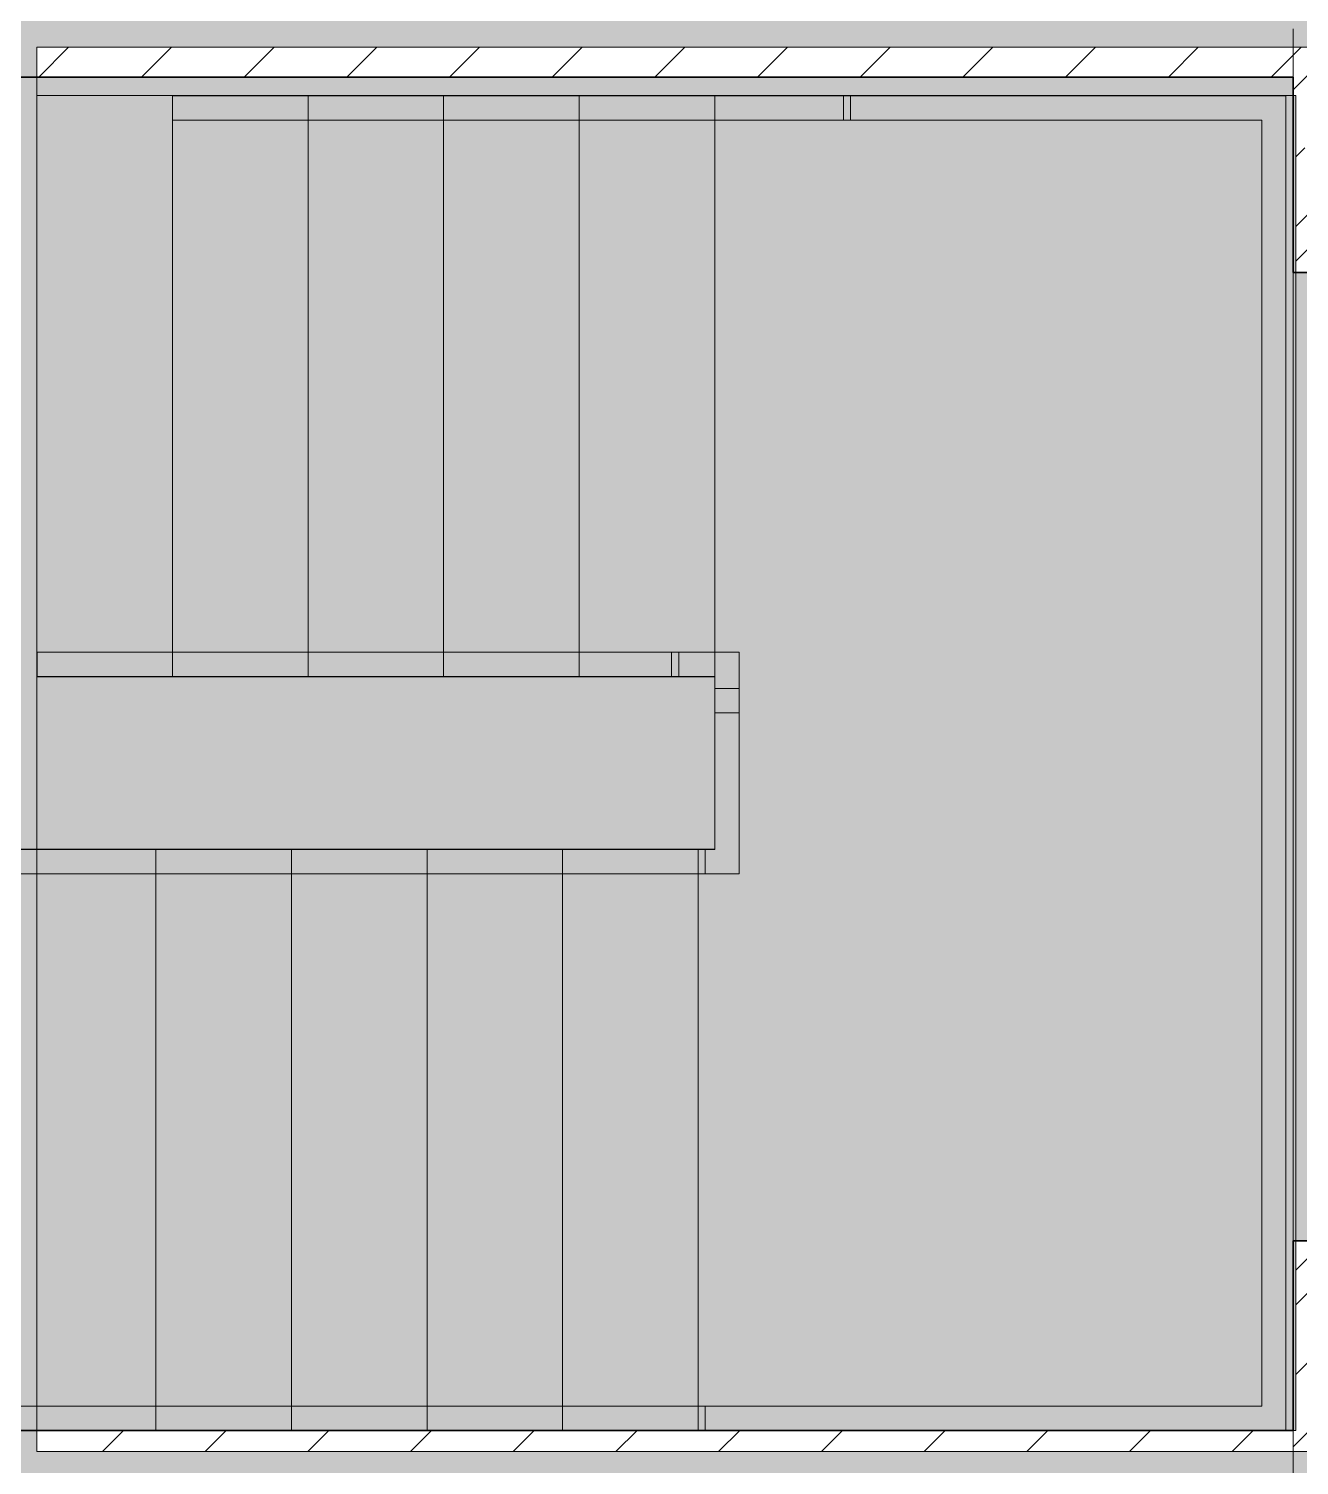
# Model space of a CAD drawing. Header units: millimetres. Extents: x -17526 to 208316, y -45352 to 20466.
# Drawn here: x 153986 to 156611, y -170 to 2797 of the extents above; entities that cross this region are included whole.
import ezdxf

# ---------------------------------------------------------------- set-up
doc = ezdxf.new("R2010")
doc.units = ezdxf.units.MM
for name, color, linetype, lineweight in [('A-DETL-GENF', 92, 'Continuous', 9), ('A-FLOR', 192, 'Continuous', 9), ('A-FLOR-HRAL', 11, 'Continuous', 9), ('A-WALL', 113, 'Continuous', 9), ('A-WALL-PATT', 111, 'Continuous', 9), ('S-STRS', 31, 'Continuous', 9)]:
    doc.layers.add(name, color=color, linetype=linetype, lineweight=lineweight)
pattern_1 = [(45, (73033.68, 0), (-106.06602, 106.06602), [])]

# ---------------------------------------------------------------- blocks, each defined once
blk = doc.blocks.new('Typ horního madla - Horní madlo_Vnitřní_-2021735-2NP_NÁVRH B')
at = {"layer": 'A-FLOR-HRAL', "lineweight": 13}
for points in [[(80969.9, -47.4), (80969.9, -97.4), (81215.7, -97.4), (81215.7, -47.4)], [(82335.7, -97.4), (82335.7, -97.4), (82337.1, -47.4), (82335.7, -47.4)]]:
    blk.add_hatch(color=254, dxfattribs=at).paths.add_polyline_path(points)
at = {"layer": 'A-FLOR-HRAL', "color": 9, "lineweight": 13}
for p, q in [((81249.9, 2608.1), (81249.9, 2658.1)), ((81249.9, 2658.1), (82369.9, 2658.1)), ((82369.9, 2658.1), (82649.9, 2658.1)), ((82649.9, 2658.1), (83549.5, 2658.1)), ((82649.9, 2658.1), (82649.9, 2608.1)), ((83549.5, 2658.1), (83549.5, -97.4)), ((82369.9, 2608.1), (81249.9, 2608.1)), ((82649.9, 2608.1), (82369.9, 2608.1)), ((83499.5, 2608.1), (82649.9, 2608.1)), ((83499.5, -47.4), (83499.5, 2608.1)), ((78695.7, -47.4), (80969.9, -47.4)), ((80969.9, -47.4), (82335.7, -47.4)), ((82335.7, -97.4), (82335.7, -47.4)), ((82335.7, -47.4), (83499.5, -47.4)), ((80969.9, -97.4), (78695.7, -97.4)), ((82335.7, -97.4), (80969.9, -97.4)), ((83549.5, -97.4), (82335.7, -97.4))]:
    blk.add_line(p, q, dxfattribs=at)
at = {"layer": 'A-FLOR-HRAL', "color": 254, "lineweight": 13}
for p, q in [((81249.9, 2658.1), (81249.9, 2608.1)), ((81249.9, 2658.1), (82343.2, 2658.1)), ((82343.2, 2658.1), (82635.4, 2658.1)), ((82635.4, 2608.1), (82635.4, 2658.1)), ((82635.4, 2658.1), (83549.5, 2658.1)), ((83549.5, 2658.1), (83549.5, -97.4)), ((81249.9, 2608.1), (82343.2, 2608.1)), ((82343.2, 2608.1), (82635.4, 2608.1)), ((82635.4, 2608.1), (83499.5, 2608.1)), ((83499.5, 2608.1), (83499.5, -47.4)), ((80969.9, -47.4), (78695.7, -47.4)), ((82350.1, -47.4), (80969.9, -47.4)), ((82350.1, -47.4), (82350.1, -97.4)), ((83499.5, -47.4), (82350.1, -47.4)), ((80969.9, -97.4), (78695.7, -97.4)), ((82350.1, -97.4), (80969.9, -97.4)), ((83549.5, -97.4), (82350.1, -97.4))]:
    blk.add_line(p, q, dxfattribs=at)
blk = doc.blocks.new('Typ horního madla - Horní madlo_Vnitřní_-V208-2NP_NÁVRH B')
at = {"layer": 'A-FLOR-HRAL', "color": 9, "lineweight": 13}
for p, q in [((81249.9, 2608.1), (81249.9, 2658.1)), ((82649.9, 2658.1), (81249.9, 2658.1)), ((83549.5, 2658.1), (82649.9, 2658.1)), ((83549.5, -97.4), (83549.5, 2658.1)), ((82649.9, 2608.1), (81249.9, 2608.1)), ((83499.5, 2608.1), (82649.9, 2608.1)), ((83499.5, -47.4), (83499.5, 2608.1)), ((78695.7, -47.4), (80969.9, -47.4)), ((80969.9, -47.4), (82335.7, -47.4)), ((82335.7, -47.4), (83499.5, -47.4)), ((78695.7, -97.4), (80969.9, -97.4)), ((80969.9, -97.4), (82335.7, -97.4)), ((82335.7, -97.4), (83549.5, -97.4))]:
    blk.add_line(p, q, dxfattribs=at)
blk = doc.blocks.new('Typ horního madla - Horní madlo_Vnitřní_-2021751-2NP_NÁVRH B')
at = {"layer": 'A-FLOR-HRAL', "color": 9, "lineweight": 13}
for p, q in [((80969.9, 1458.9), (80969.9, 1508.9)), ((80969.9, 1508.9), (82295.3, 1508.9)), ((82295.3, 1508.9), (82420.3, 1508.9)), ((82295.3, 1458.9), (82295.3, 1508.9)), ((82420.3, 1508.9), (82420.3, 1383.9)), ((82295.3, 1458.9), (80969.9, 1458.9)), ((82370.3, 1458.9), (82295.3, 1458.9)), ((82370.3, 1383.9), (82370.3, 1458.9)), ((82370.3, 1101.8), (82370.3, 1383.9)), ((82420.3, 1383.9), (82370.3, 1383.9)), ((82420.3, 1383.9), (82420.3, 1051.8)), ((78975.7, 1051.8), (78975.7, 1101.8)), ((78975.7, 1101.8), (80969.9, 1101.8)), ((80969.9, 1101.8), (82335.7, 1101.8)), ((82335.7, 1051.8), (82335.7, 1101.8)), ((82335.7, 1101.8), (82370.3, 1101.8)), ((80969.9, 1051.8), (78975.7, 1051.8)), ((82335.7, 1051.8), (80969.9, 1051.8)), ((82420.3, 1051.8), (82335.7, 1051.8))]:
    blk.add_line(p, q, dxfattribs=at)
at = {"layer": 'A-FLOR-HRAL', "color": 254, "lineweight": 13}
for p, q in [((80969.9, 1508.9), (80969.9, 1458.9)), ((80969.9, 1508.9), (82280.8, 1508.9)), ((82280.8, 1508.9), (82280.8, 1458.9)), ((82280.8, 1508.9), (82420.3, 1508.9)), ((82420.3, 1508.9), (82420.3, 1433.9)), ((80969.9, 1458.9), (82280.8, 1458.9)), ((82280.8, 1458.9), (82370.3, 1458.9)), ((82370.3, 1458.9), (82370.3, 1433.9)), ((82370.3, 1433.9), (82370.3, 1101.8)), ((82370.3, 1433.9), (82420.3, 1433.9)), ((82370.3, 1433.9), (82420.3, 1433.9)), ((82420.3, 1433.9), (82420.3, 1051.8)), ((82420.3, 1383.9), (82370.3, 1383.9)), ((78975.7, 1101.8), (78975.7, 1051.8)), ((80969.9, 1101.8), (78975.7, 1101.8)), ((82350.1, 1101.8), (80969.9, 1101.8)), ((82350.1, 1101.8), (82350.1, 1051.8)), ((82370.3, 1101.8), (82350.1, 1101.8)), ((80969.9, 1051.8), (78975.7, 1051.8)), ((82350.1, 1051.8), (80969.9, 1051.8)), ((82420.3, 1051.8), (82350.1, 1051.8))]:
    blk.add_line(p, q, dxfattribs=at)
blk = doc.blocks.new('Typ horního madla - Horní madlo_Vnitřní_-V209-2NP_NÁVRH B')
at = {"layer": 'A-FLOR-HRAL', "color": 9, "lineweight": 13}
for p, q in [((80969.9, 1458.9), (80969.9, 1508.9)), ((82295.3, 1508.9), (80969.9, 1508.9)), ((82420.3, 1508.9), (82295.3, 1508.9)), ((82420.3, 1383.9), (82420.3, 1508.9)), ((82295.3, 1458.9), (80969.9, 1458.9)), ((82370.3, 1458.9), (82295.3, 1458.9)), ((82370.3, 1383.9), (82370.3, 1458.9)), ((82370.3, 1101.8), (82370.3, 1383.9)), ((82420.3, 1051.8), (82420.3, 1383.9)), ((78975.7, 1101.8), (78975.7, 1051.8)), ((78975.7, 1101.8), (80969.9, 1101.8)), ((80969.9, 1101.8), (82335.7, 1101.8)), ((82335.7, 1101.8), (82370.3, 1101.8)), ((78975.7, 1051.8), (80969.9, 1051.8)), ((80969.9, 1051.8), (82335.7, 1051.8)), ((82335.7, 1051.8), (82420.3, 1051.8))]:
    blk.add_line(p, q, dxfattribs=at)

msp = doc.modelspace()

# ---------------------------------------------------------------- hatches: boundary and pattern name
at = {"layer": 'A-DETL-GENF', "lineweight": 13}
h = msp.add_hatch(color=254, dxfattribs=at)
h.paths.add_polyline_path([(138733, -4524.4), (138738, -4524.4), (138738, 1061.2), (138733, 1061.2), (138733, -4446.6)])
h.paths.add_polyline_path([(154843.5, 1102.2), (155403.5, 1102.2), (155403.5, 1458.5), (154003.5, 1458.5), (154003.5, 1102.2), (154809.3, 1102.2)])
h.paths.add_polyline_path([(138733, 1461.2), (138738, 1461.2), (138738, 7114.3), (138733, 7114.3), (138733, 1541)])
h.paths.add_polyline_path([(156598.2, 2658.5), (156598.2, 2696.6), (154003.5, 2696.6), (154003.5, 2658.5), (156049.4, 2658.5)])
at = {"layer": 'A-FLOR'}
h = msp.add_hatch(color=254, dxfattribs=at)
h.paths.add_polyline_path([(156598.2, -4446.6), (157092.1, -4446.6), (157092.1, -1766.6), (156999.2, -1766.6), (156999.2, -1816.6), (156598.2, -1816.6), (156598.2, -3758.3)])
h.paths.add_polyline_path([(157048.2, -866.6), (157092.1, -866.6), (157092.1, -141.5), (156598.2, -141.5), (156598.2, -816.6), (156999.2, -817.1), (156999.2, -866.6)])
h.paths.add_polyline_path([(144887.9, 1471.6), (144987.9, 1471.6), (144987.9, 1521.6), (144887.9, 1521.6)])
h.paths.add_polyline_path([(144987.9, 2321.6), (144987.9, 2371.6), (144887.9, 2371.6), (144887.9, 2321.6), (144897.9, 2321.6)])
h.paths.add_polyline_path([(148657.9, 2696.6), (148657.9, 2796.6), (148607.9, 2796.6), (148607.9, 2696.6)])
h.paths.add_polyline_path([(147757.9, 2696.6), (147807.9, 2696.6), (147807.9, 2796.6), (147757.9, 2796.6), (147757.9, 2758.5)])
h.paths.add_polyline_path([(156898.2, 2758.5), (157092.1, 2758.5), (157092.1, 2893.4), (156999.2, 2893.4), (156999.2, 2843.4), (156598.2, 2843.4), (156598.2, 2758.5), (156837.6, 2758.5)])
h.paths.add_polyline_path([(153738.9, 2846.6), (153748.9, 2846.6), (153748.9, 2896.6), (153648.9, 2896.6), (153648.9, 2846.6), (153713.2, 2846.6)])
h.paths.add_polyline_path([(153738.9, 3496.6), (153748.9, 3496.6), (153748.9, 3546.6), (153648.9, 3546.6), (153648.9, 3496.6), (153713.2, 3496.6)])
h.paths.add_polyline_path([(153713.2, 3688.2), (154013.2, 3688.2), (154013.2, 4088.2), (153713.2, 4088.2)])
h.paths.add_polyline_path([(157092.1, 3793.4), (157092.1, 4366), (156999.2, 4366), (156999.2, 4316), (156598.2, 4316), (156598.2, 3843.4), (156999.2, 3842.9), (156999.2, 3793.4), (157048.2, 3793.4)])
h.paths.add_polyline_path([(154013.2, 4188.2), (154013.2, 4588.2), (153713.2, 4588.2), (153713.2, 4188.2), (154003.5, 4188.2)])
h.paths.add_polyline_path([(140183, 4219.2), (140183, 4674.2), (139238, 4674.2), (139238, 4219.2)])
h.paths.add_polyline_path([(157048.2, 5266), (157092.1, 5266), (157092.1, 6999.3), (156598.2, 6999.3), (156598.2, 5316), (156999.2, 5315.5), (156999.2, 5266)])
h = msp.add_hatch(color=254, dxfattribs=at)
h.paths.add_polyline_path([(139238, -4446.6), (142537.9, -4446.6), (142537.9, -4445.6), (144337.9, -4445.6), (144337.9, -4446.6), (145508.4, -4446.6), (145508.4, -4445.6), (147308.4, -4445.6), (147308.4, -4446.6), (148548.9, -4446.6), (148548.9, -4445.6), (150348.9, -4445.6), (150348.9, -4446.6), (151498.9, -4446.6), (151498.9, -4445.6), (153298.9, -4445.6), (153298.9, -4446.6), (156598.2, -4446.6), (156598.2, -1816.6), (156618.2, -1816.6), (156618.2, -816.6), (156598.2, -816.6), (156598.2, -141.5), (154003.5, -141.5), (154003.5, -97.4), (151729.3, -97.4), (151729.3, -47.4), (154003.5, -47.4), (154003.5, 1051.8), (152009.3, 1051.8), (152009.3, 1101.8), (154003.5, 1102.2), (154003.5, 2758.5), (156598.2, 2758.5), (156598.2, 2843.4), (156618.2, 2843.4), (156618.2, 3843.4), (156598.2, 3843.4), (156598.2, 3976.6), (155633.2, 3976.6), (155633.2, 4296.6), (156598.2, 4296.6), (156598.2, 4316), (156618.2, 4316), (156618.2, 5316), (156598.2, 5316), (156598.2, 6999.3), (139238, 6999.3), (139238, 4674.2), (140183, 4674.2), (140183, 4219.2), (139238, 4219.2), (139238, -3811.2)])
h.paths.add_polyline_path([(156999.2, -1766.6), (157092.1, -1766.6), (157092.1, -866.6), (156999.2, -866.6), (156999.2, -1135.1)])
h.paths.add_polyline_path([(151468.9, -198), (151418.9, -198), (151418.9, -98), (151468.9, -98), (151468.9, -188), (152268.9, -188), (152268.9, -98), (152318.9, -98), (152318.9, -198), (151948.9, -198)])
h.paths.add_polyline_path([(149838.9, 1071.6), (148958.9, 1071.6), (148958.9, 1171.6), (149008.9, 1171.6), (149008.9, 1081.6), (149808.9, 1081.6), (149808.9, 1171.6), (149858.9, 1171.6), (149858.9, 1071.6)])
h.paths.add_polyline_path([(146847.9, 1071.6), (145997.9, 1071.6), (145997.9, 1171.6), (146047.9, 1171.6), (146047.9, 1081.6), (146847.9, 1081.6), (146847.9, 1171.6), (146897.9, 1171.6), (146897.9, 1071.6), (146862.9, 1071.6)])
h.paths.add_polyline_path([(144887.9, 1471.6), (144887.9, 1521.6), (144987.9, 1521.6), (144987.9, 1471.6)])
h.paths.add_polyline_path([(144887.9, 2321.6), (144887.9, 2371.6), (144987.9, 2371.6), (144987.9, 2321.6), (144897.9, 2321.6)])
h.paths.add_polyline_path([(148607.9, 2696.6), (148607.9, 2796.6), (148657.9, 2796.6), (148657.9, 2696.6)])
h.paths.add_polyline_path([(147807.9, 2696.6), (147757.9, 2696.6), (147757.9, 2796.6), (147807.9, 2796.6), (147807.9, 2758.5)])
h.paths.add_polyline_path([(153748.9, 2846.6), (153648.9, 2846.6), (153648.9, 2896.6), (153748.9, 2896.6), (153748.9, 2881.6)])
h.paths.add_polyline_path([(155533.2, 2861.6), (155533.2, 3561.6), (155633.2, 3561.6), (155633.2, 3511.6), (155543.2, 3511.6), (155543.2, 2911.6), (155633.2, 2911.6), (155633.2, 2861.6)])
h.paths.add_polyline_path([(156999.2, 2893.4), (157092.1, 2893.4), (157092.1, 3793.4), (156999.2, 3793.4)])
h.paths.add_polyline_path([(153738.9, 3496.6), (153648.9, 3496.6), (153648.9, 3546.6), (153748.9, 3546.6), (153748.9, 3496.6)])
h.paths.add_polyline_path([(154003.5, 3688.2), (153713.2, 3688.2), (153713.2, 4088.2), (154013.2, 4088.2), (154013.2, 3688.2)])
h.paths.add_polyline_path([(154003.5, 4188.2), (153713.2, 4188.2), (153713.2, 4588.2), (154013.2, 4588.2), (154013.2, 4188.2)])
h.paths.add_polyline_path([(157048.2, 4366), (157092.1, 4366), (157092.1, 5266), (156999.2, 5266), (156999.2, 4366)])
h.paths.add_polyline_path([(155533.2, 4701), (155533.2, 5401), (155633.2, 5401), (155633.2, 5351), (155543.2, 5351), (155543.2, 4751), (155633.2, 4751), (155633.2, 4701)])
h.paths.add_polyline_path([(153748.9, 4721), (153648.9, 4721), (153648.9, 4771), (153738.9, 4771), (153738.9, 5371), (153648.9, 5371), (153648.9, 5421), (153748.9, 5421), (153748.9, 4741)])
h.paths.add_polyline_path([(153748.9, 5689.3), (153648.9, 5689.3), (153648.9, 5739.3), (153738.9, 5739.3), (153738.9, 6339.3), (153648.9, 6339.3), (153648.9, 6389.3), (153748.9, 6389.3), (153748.9, 5709.3)])
h = msp.add_hatch(color=254, dxfattribs=at)
h.paths.add_polyline_path([(156998.2, -1766.6), (156998.2, -866.6), (156898.2, -866.6), (156898.2, -1766.6)])
h.paths.add_polyline_path([(152009.3, -97.4), (154003.5, -97.4), (154003.5, -47.4), (152009.3, -47.4)])
h.paths.add_polyline_path([(154003.5, 1051.8), (154003.5, 1101.8), (152009.3, 1101.8), (152009.3, 1051.8), (153969.3, 1051.8)])
h.paths.add_polyline_path([(156998.2, 2893.4), (156998.2, 3793.4), (156898.2, 3793.4), (156898.2, 2893.4)])
h.paths.add_polyline_path([(156898.2, 4366), (156998.2, 4366), (156998.2, 5266), (156898.2, 5266), (156898.2, 4396)])
at = {"layer": 'A-WALL'}
msp.add_hatch(color=254, dxfattribs=at).paths.add_polyline_path([(156618.2, 293.4), (156898.2, 293.4), (156898.2, 1079.3), (156722.1, 1079.3), (156722.1, 1479.3), (156898.2, 1479.3), (156898.2, 2293.4), (156603.5, 2293.4), (156603.5, 293.4)])
at = {"layer": 'A-WALL-PATT', "lineweight": 13}
h = msp.add_hatch(dxfattribs=at)
h.set_pattern_fill('FP_124', style=0, pattern_type=2)
h.set_pattern_definition(pattern_1)
h.paths.add_polyline_path([(154003.5, 2696.6), (156598.2, 2696.6), (156598.2, 2758.5), (154003.5, 2758.5), (154003.5, 2710.9)])
h = msp.add_hatch(dxfattribs=at)
h.set_pattern_fill('FP_125', angle=45, style=0, pattern_type=2)
h.set_pattern_definition([(45, (73033.68, 0), (-179.6051, 179.6051), []), (45, (73105.52, -6e-14), (-179.6051, 179.6051), []), (45, (73249.2, -2e-13), (-107.7631, 251.4472), [101.6, -50.8, 1.676, -49.124])])
h.paths.add_polyline_path([(156598.2, -141.5), (156998.2, -141.5), (156998.2, 343.4), (156898.2, 343.4), (156898.2, 293.4), (156603.5, 293.4), (156603.5, -97.8), (156598.2, -98)])
h.paths.add_polyline_path([(156998.2, 2243.4), (156998.2, 2758.5), (156598.2, 2758.5), (156598.2, 2658.5), (156603.5, 2658.5), (156603.5, 2293.4), (156898.2, 2293.4), (156898.2, 2243.4)])
h = msp.add_hatch(dxfattribs=at)
h.set_pattern_fill('FP_124', style=0, pattern_type=2)
h.set_pattern_definition(pattern_1)
h.paths.add_polyline_path([(156598.2, -141.5), (156598.2, -98), (154003.5, -98), (154003.5, -141.5), (155403.5, -141.5)])
at = {"layer": 'S-STRS'}
h = msp.add_hatch(color=254, dxfattribs=at)
h.paths.add_polyline_path([(154283.5, 1458.5), (154283.5, 1458.9), (154003.5, 1458.5)])
h.paths.add_polyline_path([(154283.5, 1508.9), (154283.5, 2658.5), (154003.5, 2658.1), (154003.5, 1508.9)])
h = msp.add_hatch(color=254, dxfattribs=at)
h.paths.add_polyline_path([(154283.5, 1458.9), (154563.5, 1458.9), (154563.5, 1508.9), (154283.5, 1508.9)])
h.paths.add_polyline_path([(154283.5, 2608.1), (154563.5, 2608.1), (154563.5, 2658.1), (154283.5, 2658.1)])
h = msp.add_hatch(color=254, dxfattribs=at)
h.paths.add_polyline_path([(154563.5, 1458.9), (154843.5, 1458.9), (154843.5, 1508.9), (154563.5, 1508.9)])
h.paths.add_polyline_path([(154843.5, 2608.1), (154843.5, 2658.1), (154563.5, 2658.1), (154563.5, 2608.1)])
h = msp.add_hatch(color=254, dxfattribs=at)
h.paths.add_polyline_path([(154843.5, 1458.9), (155123.5, 1458.9), (155123.5, 1508.9), (154843.5, 1508.9)])
h.paths.add_polyline_path([(155123.5, 2608.1), (155123.5, 2658.1), (154843.5, 2658.1), (154843.5, 2608.1)])
h = msp.add_hatch(color=254, dxfattribs=at)
h.paths.add_polyline_path([(155261.2, 1508.9), (155403.5, 1508.9), (155403.5, 2608.1), (155123.5, 2608.1), (155123.5, 1508.9)])
h.paths.add_polyline_path([(155403.5, 2658.1), (155403.5, 2658.5), (155261.2, 2658.1)])
h = msp.add_hatch(color=254, dxfattribs=at)
h.paths.add_polyline_path([(155123.5, 1458.9), (155403.5, 1458.9), (155403.5, 1508.9), (155123.5, 1508.9)])
h.paths.add_polyline_path([(155123.5, 2608.1), (155403.5, 2608.1), (155403.5, 2658.1), (155123.5, 2658.1)])
h = msp.add_hatch(color=254, dxfattribs=at)
h.paths.add_polyline_path([(156583.1, -97.8), (156598.2, -97.4), (156598.2, 293.4), (156603.5, 293.4), (156603.5, 2293.4), (156598.2, 2293.4), (156598.2, 2658.5), (156583.1, 2658.1), (156583.1, -97.4), (156533.1, -97.8)])
h.paths.add_polyline_path([(156533.1, -47.4), (156533.1, 2608.1), (155403.5, 2608.1), (155403.9, 1508.9), (155453.9, 1508.9), (155453.9, 1051.8), (155369.3, 1051.8), (155369.3, -47.4), (155403.5, -47.4)])
h.paths.add_polyline_path([(155403.9, 1101.8), (155403.5, 1102.2), (155403.5, 1101.8)])
h = msp.add_hatch(color=254, dxfattribs=at)
h.paths.add_polyline_path([(156533.1, -97.4), (156583.1, -97.4), (156583.1, 2658.1), (155403.5, 2658.1), (155403.5, 2608.1), (156533.1, 2608.1), (156533.1, -47.4), (155370.8, -47.4), (155369.4, -97.4), (155403.5, -97.4)])
h.paths.add_polyline_path([(155403.9, 1051.8), (155453.9, 1051.8), (155453.9, 1508.9), (155403.5, 1508.9), (155403.5, 1101.8), (155369.3, 1101.8), (155369.3, 1051.8), (155403.5, 1051.8)])
h = msp.add_hatch(color=254, dxfattribs=at)
h.paths.add_polyline_path([(156598.2, -97.8), (156603.5, -97.8), (156603.5, 293.4), (156598.2, 293.4), (156598.2, -92.5)])
h.paths.add_polyline_path([(156598.2, 2293.4), (156603.5, 2293.4), (156603.5, 2658.5), (156598.2, 2658.5), (156598.2, 2653.2)])
for points in [[(154563.5, 1508.9), (154563.5, 2608.1), (154283.5, 2608.1), (154283.5, 1508.9)], [(154843.5, 1508.9), (154843.5, 2608.1), (154563.5, 2608.1), (154563.5, 1508.9)], [(155123.5, 1508.9), (155123.5, 2608.1), (154843.5, 2608.1), (154843.5, 1508.9)], [(154003.5, 1458.9), (154283.5, 1458.9), (154283.5, 1508.9), (154003.5, 1508.9)], [(154003.5, 1051.8), (154249.3, 1051.8), (154249.3, 1101.8), (154003.5, 1101.8)], [(155261.2, -47.4), (155369.3, -47.4), (155369.3, 1051.8), (155089.3, 1051.8), (155089.3, -47.4), (155123.5, -47.4)]]:
    msp.add_hatch(color=254, dxfattribs=at).paths.add_polyline_path(points)
h = msp.add_hatch(color=254, dxfattribs=at)
h.paths.add_polyline_path([(154003.5, -47.4), (154249.3, -47.4), (154249.3, 1051.8), (154003.5, 1051.8)])
h.paths.add_polyline_path([(154249.3, 1101.8), (154249.3, 1102.2), (154003.5, 1101.8)])
h = msp.add_hatch(color=254, dxfattribs=at)
h.paths.add_polyline_path([(154529.3, -97.8), (154529.3, -97.4), (154283.5, -97.8)])
h.paths.add_polyline_path([(154249.3, -47.4), (154529.3, -47.4), (154529.3, 1051.8), (154249.3, 1051.8)])
h.paths.add_polyline_path([(154529.3, 1101.8), (154529.3, 1102.2), (154283.5, 1101.8)])
h = msp.add_hatch(color=254, dxfattribs=at)
h.paths.add_polyline_path([(154249.3, -97.4), (154529.3, -97.4), (154529.3, -47.4), (154249.3, -47.4)])
h.paths.add_polyline_path([(154529.3, 1051.8), (154529.3, 1101.8), (154249.3, 1101.8), (154249.3, 1051.8), (154283.5, 1051.8)])
h = msp.add_hatch(color=254, dxfattribs=at)
h.paths.add_polyline_path([(154809.3, -97.8), (154809.3, -97.4), (154563.5, -97.8)])
h.paths.add_polyline_path([(154529.3, -47.4), (154809.3, -47.4), (154809.3, 1051.8), (154529.3, 1051.8)])
h.paths.add_polyline_path([(154809.3, 1101.8), (154809.3, 1102.2), (154563.5, 1101.8)])
h = msp.add_hatch(color=254, dxfattribs=at)
h.paths.add_polyline_path([(154529.3, -97.4), (154809.3, -97.4), (154809.3, -47.4), (154529.3, -47.4)])
h.paths.add_polyline_path([(154809.3, 1051.8), (154809.3, 1101.8), (154529.3, 1101.8), (154529.3, 1051.8), (154563.5, 1051.8)])
h = msp.add_hatch(color=254, dxfattribs=at)
h.paths.add_polyline_path([(155089.3, -97.8), (155089.3, -97.4), (154843.5, -97.8)])
h.paths.add_polyline_path([(154809.3, -47.4), (155089.3, -47.4), (155089.3, 1051.8), (154809.3, 1051.8)])
h.paths.add_polyline_path([(155089.3, 1101.8), (155089.3, 1102.2), (154843.5, 1101.8)])
h = msp.add_hatch(color=254, dxfattribs=at)
h.paths.add_polyline_path([(154809.3, -97.4), (155089.3, -97.4), (155089.3, -47.4), (154809.3, -47.4)])
h.paths.add_polyline_path([(155089.3, 1051.8), (155089.3, 1101.8), (154809.3, 1101.8), (154809.3, 1051.8), (154843.5, 1051.8)])
h = msp.add_hatch(color=254, dxfattribs=at)
h.paths.add_polyline_path([(155261.2, -97.4), (155369.3, -97.4), (155369.3, -47.4), (155089.3, -47.4), (155089.3, -97.4), (155123.5, -97.4)])
h.paths.add_polyline_path([(155369.3, 1051.8), (155369.3, 1101.8), (155089.3, 1101.8), (155089.3, 1051.8), (155261.2, 1051.8)])

# ---------------------------------------------------------------- linework, layer by layer
at = {"layer": 'A-FLOR', "color": 254, "lineweight": 13}
for p, q in [((157092.1, 2758.5), (154003.5, 2758.5)), ((154003.5, 2758.5), (154003.5, 1458.9)), ((154003.5, -141.5), (157092.1, -141.5))]:
    msp.add_line(p, q, dxfattribs=at)
at = {"layer": 'A-FLOR', "color": 9, "lineweight": 13}
msp.add_line((154003.5, 1458.5), (154003.5, -141.5), dxfattribs=at)
at = {"layer": 'A-WALL', "color": 9, "lineweight": 13}
for p, q in [((156598.2, 2796.6), (156598.2, 2696.6)), ((156598.2, 293.4), (156598.2, 2293.4)), ((156598.2, -1816.6), (156598.2, -98))]:
    msp.add_line(p, q, dxfattribs=at)
at = {"layer": 'A-WALL', "color": 71, "lineweight": 35}
for p, q in [((153648.9, 2696.6), (156598.2, 2696.6)), ((156598.2, 2696.6), (156598.2, 2293.4)), ((156598.2, 2293.4), (156898.2, 2293.4)), ((156598.2, 293.4), (156598.2, -98)), ((156898.2, 293.4), (156598.2, 293.4)), ((156598.2, -98), (152318.9, -98))]:
    msp.add_line(p, q, dxfattribs=at)
at = {"layer": 'S-STRS', "color": 9, "lineweight": 13}
for p, q in [((154003.5, 1508.9), (154003.5, 2658.5)), ((154283.5, 2658.5), (154003.5, 2658.5)), ((154563.5, 2658.5), (154283.5, 2658.5)), ((154843.5, 2658.5), (154563.5, 2658.5)), ((155123.5, 2658.5), (154843.5, 2658.5)), ((155403.5, 2658.5), (155123.5, 2658.5)), ((156598.2, 2658.5), (155403.5, 2658.5)), ((156603.5, 2658.5), (156598.2, 2658.5)), ((156603.5, 2293.4), (156603.5, 2658.5)), ((154283.5, 1508.9), (154283.5, 2608.1)), ((154283.5, 1508.9), (154283.5, 2608.1)), ((154563.5, 1508.9), (154563.5, 2608.1)), ((154563.5, 1508.9), (154563.5, 2608.1)), ((154843.5, 1508.9), (154843.5, 2608.1)), ((154843.5, 1508.9), (154843.5, 2608.1)), ((155123.5, 1508.9), (155123.5, 2608.1)), ((155123.5, 1508.9), (155123.5, 2608.1)), ((155403.5, 1508.9), (155403.5, 2608.1)), ((155403.5, 1508.9), (155403.5, 2608.1)), ((156603.5, 293.4), (156603.5, 2293.4)), ((154283.5, 1458.5), (154003.5, 1458.5)), ((154563.5, 1458.5), (154283.5, 1458.5)), ((154843.5, 1458.5), (154563.5, 1458.5)), ((155123.5, 1458.5), (154843.5, 1458.5)), ((155403.5, 1458.5), (155123.5, 1458.5)), ((155403.5, 1458.5), (155403.5, 1102.2)), ((153969.3, 1102.2), (154003.5, 1102.2)), ((154003.5, 1102.2), (154249.3, 1102.2)), ((154249.3, 1102.2), (154529.3, 1102.2)), ((154529.3, 1102.2), (154809.3, 1102.2)), ((154809.3, 1102.2), (155089.3, 1102.2)), ((155089.3, 1102.2), (155369.3, 1102.2)), ((155403.5, 1102.2), (155369.3, 1102.2)), ((154249.3, 1051.8), (154249.3, -47.4)), ((154249.3, 1051.8), (154249.3, -47.4)), ((154529.3, 1051.8), (154529.3, -47.4)), ((154529.3, 1051.8), (154529.3, -47.4)), ((154809.3, 1051.8), (154809.3, -47.4)), ((154809.3, 1051.8), (154809.3, -47.4)), ((155089.3, 1051.8), (155089.3, -47.4)), ((155089.3, 1051.8), (155089.3, -47.4)), ((155369.3, 1051.8), (155369.3, -47.4)), ((155369.3, 1051.8), (155369.3, -47.4)), ((156603.5, -97.8), (156603.5, 293.4)), ((153969.3, -97.8), (154003.5, -97.8)), ((154003.5, -97.8), (154249.3, -97.8)), ((154249.3, -97.8), (154529.3, -97.8)), ((154529.3, -97.8), (154809.3, -97.8)), ((154809.3, -97.8), (155089.3, -97.8)), ((155089.3, -97.8), (155369.3, -97.8)), ((155369.3, -97.8), (156598.2, -97.8)), ((156598.4, -97.8), (156603.5, -97.8))]:
    msp.add_line(p, q, dxfattribs=at)
at = {"layer": 'S-STRS', "color": 254, "lineweight": 13}
for p, q in [((154283.5, 2608.1), (154283.5, 2658.1)), ((154283.5, 2608.1), (154283.5, 2658.1)), ((154563.5, 2608.1), (154563.5, 2658.1)), ((154563.5, 2608.1), (154563.5, 2658.1)), ((154843.5, 2608.1), (154843.5, 2658.1)), ((154843.5, 2608.1), (154843.5, 2658.1)), ((155123.5, 2608.1), (155123.5, 2658.1)), ((155123.5, 2608.1), (155123.5, 2658.1)), ((155403.5, 2608.1), (155403.5, 2658.1)), ((155403.5, 2608.1), (155403.5, 2658.1)), ((154003.5, 1458.9), (154003.5, 1508.9)), ((154283.5, 1458.9), (154283.5, 1508.9)), ((154283.5, 1458.9), (154283.5, 1508.9)), ((154563.5, 1458.9), (154563.5, 1508.9)), ((154563.5, 1458.9), (154563.5, 1508.9)), ((154843.5, 1458.9), (154843.5, 1508.9)), ((154843.5, 1458.9), (154843.5, 1508.9)), ((155123.5, 1458.9), (155123.5, 1508.9)), ((155123.5, 1458.9), (155123.5, 1508.9)), ((155403.5, 1458.9), (155403.5, 1508.9)), ((155403.5, 1458.9), (155403.5, 1508.9)), ((154249.3, 1101.8), (154249.3, 1051.8)), ((154249.3, 1101.8), (154249.3, 1051.8)), ((154529.3, 1101.8), (154529.3, 1051.8)), ((154529.3, 1101.8), (154529.3, 1051.8)), ((154809.3, 1101.8), (154809.3, 1051.8)), ((154809.3, 1101.8), (154809.3, 1051.8)), ((155089.3, 1101.8), (155089.3, 1051.8)), ((155089.3, 1101.8), (155089.3, 1051.8)), ((155369.3, 1101.8), (155369.3, 1051.8)), ((155369.3, 1101.8), (155369.3, 1051.8)), ((154249.3, -47.4), (154249.3, -97.4)), ((154249.3, -47.4), (154249.3, -97.4)), ((154529.3, -47.4), (154529.3, -97.4)), ((154529.3, -47.4), (154529.3, -97.4)), ((154809.3, -47.4), (154809.3, -97.4)), ((154809.3, -47.4), (154809.3, -97.4)), ((155089.3, -47.4), (155089.3, -97.4)), ((155089.3, -47.4), (155089.3, -97.4)), ((155369.3, -47.4), (155369.3, -97.4)), ((155369.3, -47.4), (155369.3, -97.4))]:
    msp.add_line(p, q, dxfattribs=at)

# ---------------------------------------------------------------- block references
at = {"layer": 'A-FLOR-HRAL', "color": 9, "lineweight": 13}
for name in ['Typ horního madla - Horní madlo_Vnitřní_-2021735-2NP_NÁVRH B', 'Typ horního madla - Horní madlo_Vnitřní_-V208-2NP_NÁVRH B', 'Typ horního madla - Horní madlo_Vnitřní_-2021751-2NP_NÁVRH B', 'Typ horního madla - Horní madlo_Vnitřní_-V209-2NP_NÁVRH B']:
    msp.add_blockref(name, (73033.7, 0), dxfattribs=at)

doc.saveas('drawing.dxf')
